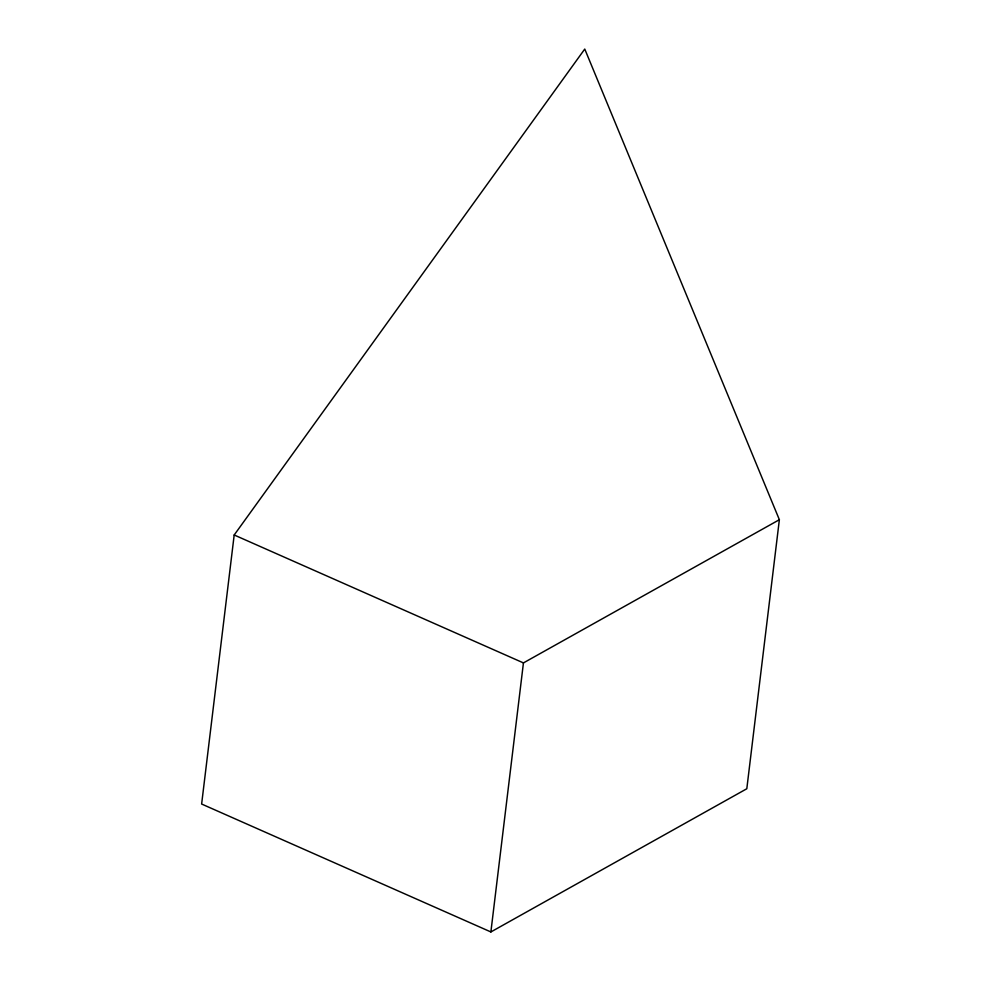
<?xml version="1.0" encoding="UTF-8"?>
<svg xmlns="http://www.w3.org/2000/svg" width="981" height="981" viewBox="0 0 981 981"><rect width="100%" height="100%" fill="white"/><g stroke="black" fill="none" stroke-linecap="round" stroke-linejoin="round"><path stroke-width="1.47" d="M234.189 534.988L201.632 804.028L490.88 931.95L746.811 788.749L779.368 519.709L584.762 49.05L234.189 534.988L523.437 662.911L779.368 519.709M490.88 931.95L523.437 662.911"/></g></svg>
